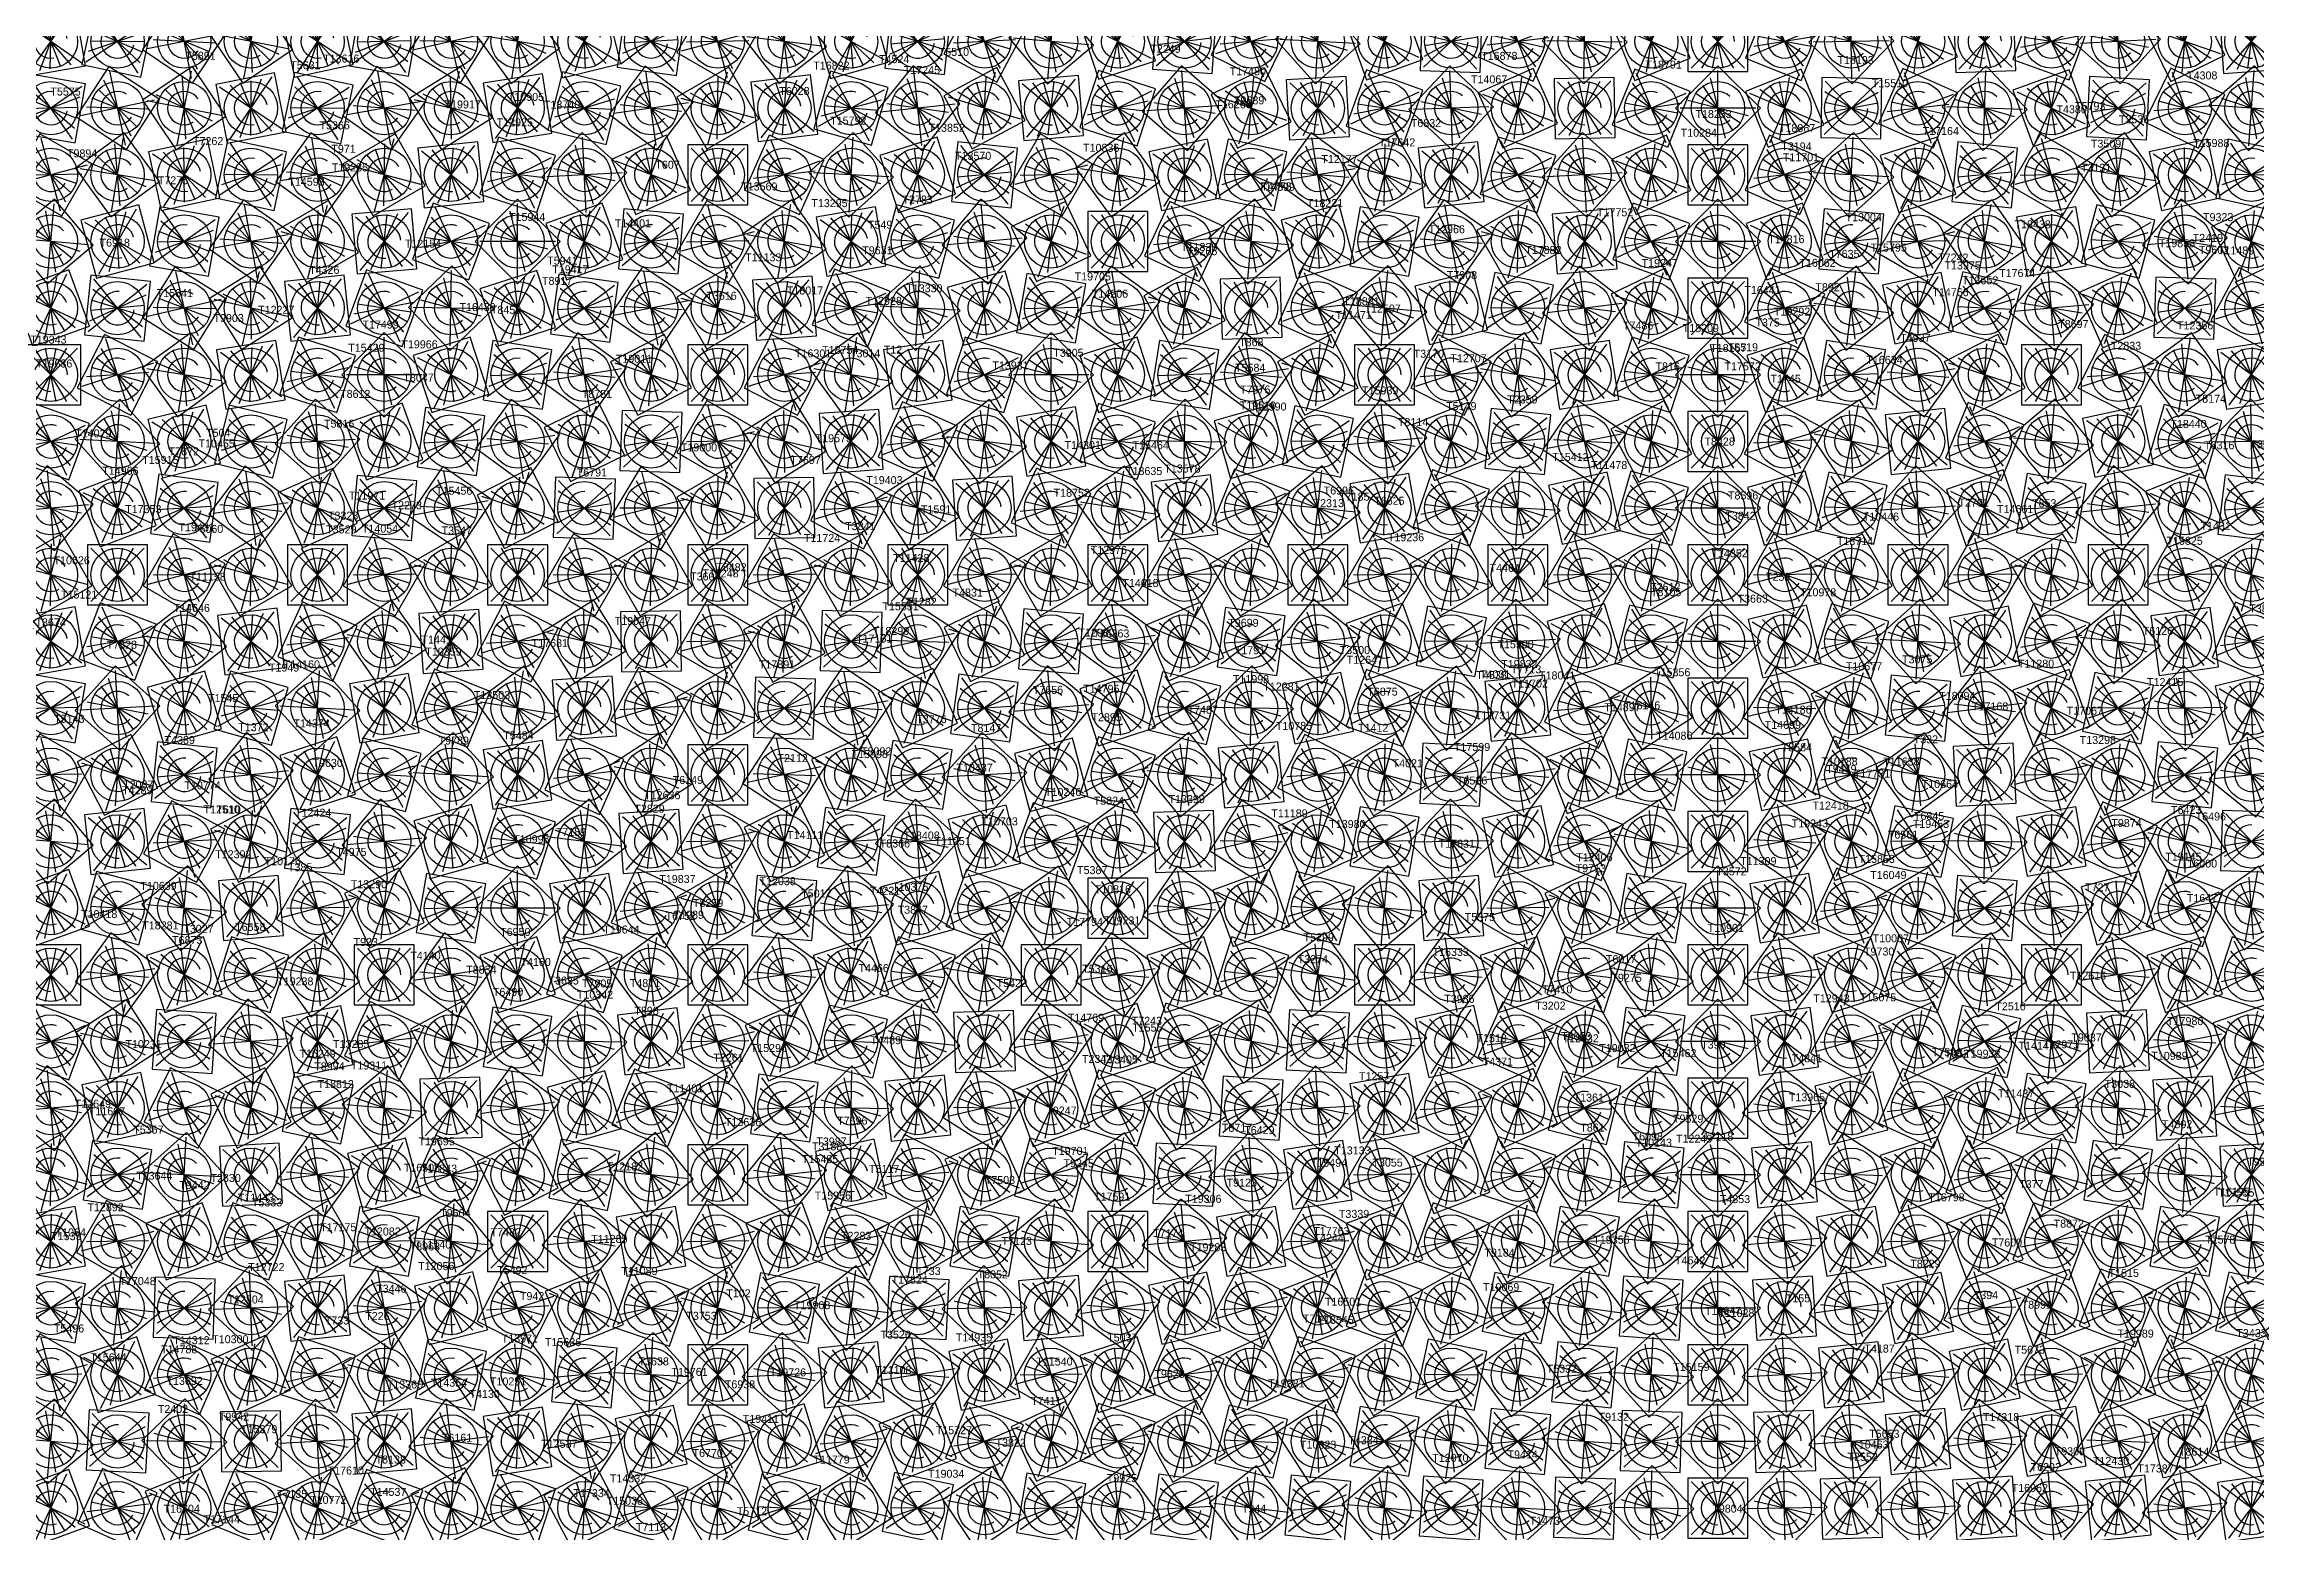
# Model space of a CAD drawing. Header units: metres. Extents: x -45 to 15052, y -45 to 15012.
# Drawn here: x 1990 to 5307, y 4564 to 6796 of the extents above; entities that cross this region are included whole.
import ezdxf

# ---------------------------------------------------------------- set-up
doc = ezdxf.new("R2010")
doc.units = ezdxf.units.M
for name, color, linetype in [('L0', 1, 'Continuous'), ('L1', 2, 'Continuous'), ('L10', 4, 'Continuous'), ('L11', 5, 'Continuous'), ('L2', 3, 'Continuous'), ('L3', 4, 'Continuous'), ('L4', 5, 'Continuous'), ('L5', 6, 'Continuous'), ('L6', 7, 'Continuous'), ('L7', 1, 'Continuous'), ('L8', 2, 'Continuous'), ('L9', 3, 'Continuous')]:
    doc.layers.add(name, color=color, linetype=linetype)

# ---------------------------------------------------------------- blocks, each defined once
blk = doc.blocks.new('CELL')
for p, q in [((-40, -40), (40, 40)), ((40, -40), (-40, 40)), ((-24, -40), (24, 40)), ((24, -40), (-24, 40)), ((-8, -40), (8, 40)), ((8, -40), (-8, 40))]:
    blk.add_line(p, q)
blk.add_lwpolyline([(-45, -45), (45, -45), (45, 45), (-45, 45)], close=True)
blk.add_circle((0, 0), 40)
blk.add_arc((0, 0), 25, 0, 270)

msp = doc.modelspace()

# ---------------------------------------------------------------- block references
at = {"layer": 'L0'}
for p, rotation in [((2800, 6800), 14), ((4000, 6800), 20), ((5200, 6800), 26), ((2900, 6700), 53), ((4100, 6700), 47), ((5300, 6700), 41), ((4200, 6600), 72), ((3100, 6500), 35), ((4300, 6500), 5), ((2000, 6400), 20), ((3200, 6400), 68), ((4400, 6400), 26), ((2100, 6300), 63), ((3300, 6300), 9), ((4500, 6300), 45), ((2200, 6200), 14), ((3400, 6200), 38), ((4600, 6200), 62), ((2300, 6100), 53), ((3500, 6100), 65), ((4700, 6100), 77.00000000000001), ((2500, 5900), 35), ((3700, 5900), 23), ((4900, 5900), 11), ((2600, 5800), 68), ((3800, 5800), 43.99999999999999), ((5000, 5800), 20), ((2700, 5700), 9), ((3900, 5700), 63), ((5100, 5700), 27), ((2800, 5600), 38), ((4000, 5600), 80), ((5200, 5600), 32), ((2900, 5500), 65), ((4100, 5500), 5), ((5300, 5500), 35), ((4200, 5400), 18), ((3100, 5300), 23), ((4300, 5300), 29), ((2000, 5200), 50), ((3200, 5200), 43.99999999999999), ((4400, 5200), 38), ((2100, 5100), 81), ((3300, 5100), 63), ((4500, 5100), 45), ((2200, 5000), 20), ((3400, 5000), 80), ((4600, 5000), 50), ((2300, 4900), 47), ((3500, 4900), 5), ((4700, 4900), 53), ((2400, 4800), 72), ((3600, 4800), 18), ((4800, 4800), 54), ((2500, 4700), 5), ((3700, 4700), 29), ((4900, 4700), 53), ((2600, 4600), 26), ((3800, 4600), 38), ((5000, 4600), 50)]:
    msp.add_blockref('CELL', p, dxfattribs=dict(at, rotation=rotation))
for p in [(3000, 6600), (2400, 6000), (3600, 6000), (4800, 6000), (3000, 5400)]:
    msp.add_blockref('CELL', p, dxfattribs=at)
at = {"layer": 'L1'}
for p, rotation in [((2900, 6800), 82), ((4100, 6800), 87.99999999999999), ((5300, 6800), 4), ((3000, 6700), 30), ((4200, 6700), 24), ((3100, 6600), 66), ((4300, 6600), 48), ((2000, 6500), 40), ((3200, 6500), 10), ((4400, 6500), 70), ((2100, 6400), 84), ((3300, 6400), 42), ((2200, 6300), 36), ((3400, 6300), 72), ((4600, 6300), 18), ((2300, 6200), 76), ((3500, 6200), 10), ((4700, 6200), 34), ((2400, 6100), 24), ((3600, 6100), 36), ((4800, 6100), 48), ((2500, 6000), 59.99999999999999), ((3700, 6000), 59.99999999999999), ((4900, 6000), 59.99999999999999), ((2600, 5900), 4), ((3800, 5900), 82), ((5000, 5900), 70), ((2700, 5800), 36), ((3900, 5800), 12), ((5100, 5800), 78), ((2800, 5700), 66), ((4000, 5700), 30), ((5200, 5700), 84), ((2900, 5600), 4), ((4100, 5600), 46), ((5300, 5600), 87.99999999999999), ((3000, 5500), 30), ((4200, 5500), 59.99999999999999), ((3100, 5400), 54), ((4300, 5400), 72), ((2000, 5300), 70), ((3200, 5300), 76), ((4400, 5300), 82), ((2100, 5200), 12), ((3300, 5200), 6), ((2200, 5100), 42), ((3400, 5100), 24), ((4600, 5100), 6), ((2300, 5000), 70), ((3500, 5000), 40), ((4700, 5000), 10), ((2400, 4900), 6), ((3600, 4900), 54), ((4800, 4900), 12), ((2500, 4800), 30), ((3700, 4800), 66), ((4900, 4800), 12), ((2600, 4700), 52.00000000000001), ((3800, 4700), 76), ((5000, 4700), 10), ((2700, 4600), 72), ((3900, 4600), 84), ((5100, 4600), 6)]:
    msp.add_blockref('CELL', p, dxfattribs=dict(at, rotation=rotation))
for p in [(4500, 6400), (4500, 5200)]:
    msp.add_blockref('CELL', p, dxfattribs=at)
at = {"layer": 'L10'}
for p, rotation in [((2600, 6800), 58), ((3800, 6800), 64), ((5000, 6800), 70), ((2700, 6700), 9), ((3900, 6700), 3), ((5100, 6700), 87), ((2800, 6600), 48), ((4000, 6600), 30), ((5200, 6600), 12), ((2900, 6500), 85), ((4100, 6500), 55), ((5300, 6500), 25), ((3000, 6400), 30), ((4200, 6400), 78), ((3100, 6300), 63), ((4300, 6300), 9), ((2000, 6200), 70), ((3200, 6200), 4), ((4400, 6200), 28), ((2100, 6100), 21), ((3300, 6100), 33), ((4500, 6100), 45), ((2200, 6000), 59.99999999999999), ((3400, 6000), 59.99999999999999), ((4600, 6000), 59.99999999999999), ((2300, 5900), 7), ((3500, 5900), 85), ((4700, 5900), 73), ((2400, 5800), 42), ((3600, 5800), 18), ((4800, 5800), 84), ((2500, 5700), 75.00000000000001), ((3700, 5700), 39), ((4900, 5700), 3), ((2600, 5600), 16), ((3800, 5600), 58), ((5000, 5600), 10), ((2700, 5500), 45), ((3900, 5500), 75.00000000000001), ((5100, 5500), 15), ((2800, 5400), 72), ((5200, 5400), 18), ((2900, 5300), 7), ((4100, 5300), 13), ((5300, 5300), 19), ((3000, 5200), 30), ((4200, 5200), 24), ((3100, 5100), 51), ((4300, 5100), 33), ((2000, 5000), 10), ((3200, 5000), 70), ((4400, 5000), 40), ((2100, 4900), 39), ((3300, 4900), 87), ((4500, 4900), 45), ((2200, 4800), 66), ((3400, 4800), 12), ((4600, 4800), 48), ((2300, 4700), 1), ((3500, 4700), 25), ((4700, 4700), 49), ((2400, 4600), 24), ((3600, 4600), 36), ((4800, 4600), 48)]:
    msp.add_blockref('CELL', p, dxfattribs=dict(at, rotation=rotation))
msp.add_blockref('CELL', (4000, 5400), dxfattribs=at)
at = {"layer": 'L11'}
for p, rotation in [((2700, 6800), 36), ((3900, 6800), 42), ((5100, 6800), 48), ((2800, 6700), 76), ((4000, 6700), 70), ((5200, 6700), 64), ((2900, 6600), 24), ((4100, 6600), 6), ((5300, 6600), 78), ((3000, 6500), 59.99999999999999), ((4200, 6500), 30), ((3100, 6400), 4), ((4300, 6400), 52.00000000000001), ((3200, 6300), 36), ((4400, 6300), 72), ((2100, 6200), 42), ((3300, 6200), 66), ((2200, 6100), 82), ((3400, 6100), 4), ((4600, 6100), 16), ((2300, 6000), 30), ((3500, 6000), 30), ((4700, 6000), 30), ((2400, 5900), 66), ((3600, 5900), 54), ((4800, 5900), 42), ((2500, 5800), 10), ((3700, 5800), 76), ((4900, 5800), 52.00000000000001), ((2600, 5700), 42), ((3800, 5700), 6), ((5000, 5700), 59.99999999999999), ((2700, 5600), 72), ((3900, 5600), 24), ((5100, 5600), 66), ((2800, 5500), 10), ((4000, 5500), 40), ((5200, 5500), 70), ((2900, 5400), 36), ((4100, 5400), 54), ((5300, 5400), 72), ((3000, 5300), 59.99999999999999), ((4200, 5300), 66), ((3100, 5200), 82), ((4300, 5200), 76), ((2000, 5100), 30), ((3200, 5100), 12), ((4400, 5100), 84), ((2100, 5000), 59.99999999999999), ((3300, 5000), 30), ((2200, 4900), 87.99999999999999), ((3400, 4900), 46), ((4600, 4900), 4), ((2300, 4800), 24), ((3500, 4800), 59.99999999999999), ((4700, 4800), 6), ((2400, 4700), 48), ((3600, 4700), 72), ((4800, 4700), 6), ((2500, 4600), 70), ((3700, 4600), 82), ((4900, 4600), 4)]:
    msp.add_blockref('CELL', p, dxfattribs=dict(at, rotation=rotation))
for p in [(2000, 6300), (4500, 6200), (4500, 5000)]:
    msp.add_blockref('CELL', p, dxfattribs=at)
at = {"layer": 'L2'}
for p, rotation in [((3000, 6800), 59.99999999999999), ((4200, 6800), 66), ((3100, 6700), 7), ((4300, 6700), 1), ((2000, 6600), 59.99999999999999), ((3200, 6600), 42), ((4400, 6600), 24), ((2100, 6500), 15), ((3300, 6500), 75.00000000000001), ((4500, 6500), 45), ((2200, 6400), 58), ((3400, 6400), 16), ((4600, 6400), 64), ((2300, 6300), 9), ((3500, 6300), 45), ((4700, 6300), 81), ((2400, 6200), 48), ((3600, 6200), 72), ((4800, 6200), 6), ((2500, 6100), 85), ((3700, 6100), 7), ((4900, 6100), 19), ((2600, 6000), 30), ((3800, 6000), 30), ((5000, 6000), 30), ((2700, 5900), 63), ((3900, 5900), 51), ((5100, 5900), 39), ((2800, 5800), 4), ((4000, 5800), 70), ((5200, 5800), 46), ((2900, 5700), 33), ((4100, 5700), 87), ((5300, 5700), 51), ((3000, 5600), 59.99999999999999), ((4200, 5600), 12), ((3100, 5500), 85), ((4300, 5500), 25), ((3200, 5400), 18), ((4400, 5400), 36), ((2100, 5300), 33), ((3300, 5300), 39), ((4500, 5300), 45), ((2200, 5200), 64), ((3400, 5200), 58), ((4600, 5200), 52.00000000000001), ((2300, 5100), 3), ((3500, 5100), 75.00000000000001), ((4700, 5100), 57.00000000000001), ((2400, 5000), 30), ((4800, 5000), 59.99999999999999), ((2500, 4900), 55), ((3700, 4900), 13), ((4900, 4900), 61), ((2600, 4800), 78), ((3800, 4800), 24), ((5000, 4800), 59.99999999999999), ((2700, 4700), 9), ((3900, 4700), 33), ((5100, 4700), 57.00000000000001), ((2800, 4600), 28), ((4000, 4600), 40), ((5200, 4600), 52.00000000000001)]:
    msp.add_blockref('CELL', p, dxfattribs=dict(at, rotation=rotation))
for p in [(2000, 5400), (3600, 5000)]:
    msp.add_blockref('CELL', p, dxfattribs=at)
at = {"layer": 'L3'}
for p, rotation in [((3100, 6800), 38), ((4300, 6800), 43.99999999999999), ((2000, 6700), 80), ((3200, 6700), 74), ((4400, 6700), 68), ((2100, 6600), 36), ((3300, 6600), 18), ((2200, 6500), 80), ((3400, 6500), 50), ((4600, 6500), 20), ((2300, 6400), 32), ((3500, 6400), 80), ((4700, 6400), 38), ((2400, 6300), 72), ((3600, 6300), 18), ((4800, 6300), 54), ((2500, 6200), 20), ((3700, 6200), 43.99999999999999), ((4900, 6200), 68), ((2600, 6100), 56), ((3800, 6100), 68), ((5000, 6100), 80), ((2800, 5900), 32), ((4000, 5900), 20), ((5200, 5900), 8), ((2900, 5800), 62), ((4100, 5800), 38), ((5300, 5800), 14), ((4200, 5700), 54), ((3100, 5600), 26), ((4300, 5600), 68), ((2000, 5500), 20), ((3200, 5500), 50), ((4400, 5500), 80), ((2100, 5400), 54), ((3300, 5400), 72), ((2200, 5300), 86.00000000000001), ((3400, 5300), 2), ((4600, 5300), 8), ((2300, 5200), 26), ((3500, 5200), 20), ((4700, 5200), 14), ((2400, 5100), 54), ((3600, 5100), 36), ((4800, 5100), 18), ((2500, 5000), 80), ((3700, 5000), 50), ((4900, 5000), 20), ((2600, 4900), 14), ((3800, 4900), 62), ((5000, 4900), 20), ((2700, 4800), 36), ((3900, 4800), 72), ((5100, 4800), 18), ((2800, 4700), 56), ((4000, 4700), 80), ((5200, 4700), 14), ((2900, 4600), 74), ((4100, 4600), 86.00000000000001), ((5300, 4600), 8)]:
    msp.add_blockref('CELL', p, dxfattribs=dict(at, rotation=rotation))
for p in [(4500, 6600), (2700, 6000), (3900, 6000), (5100, 6000), (3000, 5700), (4500, 5400)]:
    msp.add_blockref('CELL', p, dxfattribs=at)
at = {"layer": 'L4'}
for p, rotation in [((2000, 6800), 10), ((3200, 6800), 16), ((4400, 6800), 22), ((2100, 6700), 57.00000000000001), ((3300, 6700), 51), ((4500, 6700), 45), ((2200, 6600), 12), ((3400, 6600), 84), ((4600, 6600), 66), ((2300, 6500), 55), ((3500, 6500), 25), ((4700, 6500), 85), ((2400, 6400), 6), ((3600, 6400), 54), ((4800, 6400), 12), ((2500, 6300), 45), ((3700, 6300), 81), ((4900, 6300), 27), ((2600, 6200), 82), ((3800, 6200), 16), ((5000, 6200), 40), ((2700, 6100), 27), ((3900, 6100), 39), ((5100, 6100), 51), ((2800, 6000), 59.99999999999999), ((4000, 6000), 59.99999999999999), ((5200, 6000), 59.99999999999999), ((2900, 5900), 1), ((4100, 5900), 79), ((5300, 5900), 67.00000000000001), ((3000, 5800), 30), ((4200, 5800), 6), ((3100, 5700), 57.00000000000001), ((4300, 5700), 21), ((2000, 5600), 40), ((3200, 5600), 82), ((4400, 5600), 34), ((2100, 5500), 75.00000000000001), ((3300, 5500), 15), ((4500, 5500), 45), ((2200, 5400), 18), ((3400, 5400), 36), ((4600, 5400), 54), ((2300, 5300), 49), ((3500, 5300), 55), ((4700, 5300), 61), ((2400, 5200), 78), ((3600, 5200), 72), ((4800, 5200), 66), ((2500, 5100), 15), ((3700, 5100), 87), ((4900, 5100), 68.99999999999999), ((2600, 5000), 40), ((3800, 5000), 10), ((5000, 5000), 70), ((2700, 4900), 63), ((3900, 4900), 21), ((5100, 4900), 68.99999999999999), ((2800, 4800), 84), ((4000, 4800), 30), ((5200, 4800), 66), ((2900, 4700), 13), ((4100, 4700), 37), ((5300, 4700), 61), ((3000, 4600), 30), ((4200, 4600), 42)]:
    msp.add_blockref('CELL', p, dxfattribs=dict(at, rotation=rotation))
at = {"layer": 'L5'}
for p, rotation in [((2100, 6800), 78), ((3300, 6800), 84), ((2200, 6700), 34), ((3400, 6700), 28), ((4600, 6700), 22), ((2300, 6600), 78), ((3500, 6600), 59.99999999999999), ((4700, 6600), 42), ((2400, 6500), 30), ((4800, 6500), 59.99999999999999), ((2500, 6400), 70), ((3700, 6400), 28), ((4900, 6400), 76), ((2600, 6300), 18), ((3800, 6300), 54), ((2700, 6200), 54), ((3900, 6200), 78), ((5100, 6200), 12), ((2800, 6100), 87.99999999999999), ((4000, 6100), 10), ((5200, 6100), 22), ((2900, 6000), 30), ((4100, 6000), 30), ((5300, 6000), 30), ((3000, 5900), 59.99999999999999), ((4200, 5900), 48), ((3100, 5800), 87.99999999999999), ((4300, 5800), 64), ((2000, 5700), 59.99999999999999), ((3200, 5700), 24), ((4400, 5700), 78), ((2100, 5600), 6), ((3300, 5600), 48), ((2200, 5500), 40), ((3400, 5500), 70), ((4600, 5500), 10), ((2300, 5400), 72), ((4700, 5400), 18), ((2400, 5300), 12), ((3600, 5300), 18), ((4800, 5300), 24), ((2500, 5200), 40), ((3700, 5200), 34), ((4900, 5200), 28), ((2600, 5100), 66), ((3800, 5100), 48), ((5000, 5100), 30), ((3900, 5000), 59.99999999999999), ((5100, 5000), 30), ((2800, 4900), 22), ((4000, 4900), 70), ((5200, 4900), 28), ((2900, 4800), 42), ((4100, 4800), 78), ((5300, 4800), 24), ((3000, 4700), 59.99999999999999), ((4200, 4700), 84), ((3100, 4600), 76), ((4300, 4600), 87.99999999999999)]:
    msp.add_blockref('CELL', p, dxfattribs=dict(at, rotation=rotation))
for p in [(4500, 6800), (3600, 6500), (5000, 6300), (4500, 5600), (3500, 5400), (2700, 5000)]:
    msp.add_blockref('CELL', p, dxfattribs=at)
at = {"layer": 'L6'}
for p, rotation in [((2200, 6800), 56), ((3400, 6800), 62), ((4600, 6800), 68), ((2300, 6700), 11), ((3500, 6700), 5), ((4700, 6700), 89), ((2400, 6600), 54), ((3600, 6600), 36), ((4800, 6600), 18), ((2500, 6500), 5), ((3700, 6500), 65), ((4900, 6500), 35), ((2600, 6400), 43.99999999999999), ((3800, 6400), 2), ((5000, 6400), 50), ((2700, 6300), 81), ((3900, 6300), 27), ((5100, 6300), 63), ((2800, 6200), 26), ((4000, 6200), 50), ((5200, 6200), 74), ((2900, 6100), 59.00000000000001), ((4100, 6100), 71), ((5300, 6100), 83.00000000000001), ((3100, 5900), 29), ((4300, 5900), 17), ((2000, 5800), 80), ((3200, 5800), 56), ((4400, 5800), 32), ((2100, 5700), 27), ((3300, 5700), 81), ((4500, 5700), 45), ((2200, 5600), 62), ((3400, 5600), 14), ((4600, 5600), 56), ((2300, 5500), 5), ((3500, 5500), 35), ((4700, 5500), 65), ((2400, 5400), 36), ((3600, 5400), 54), ((4800, 5400), 72), ((2500, 5300), 65), ((3700, 5300), 71), ((4900, 5300), 77.00000000000001), ((2600, 5200), 2), ((3800, 5200), 86.00000000000001), ((5000, 5200), 80), ((2700, 5100), 27), ((3900, 5100), 9), ((5100, 5100), 81), ((2800, 5000), 50), ((4000, 5000), 20), ((5200, 5000), 80), ((2900, 4900), 71), ((4100, 4900), 29), ((5300, 4900), 77.00000000000001), ((4200, 4800), 36), ((3100, 4700), 17), ((4300, 4700), 41), ((2000, 4600), 20), ((3200, 4600), 32), ((4400, 4600), 43.99999999999999)]:
    msp.add_blockref('CELL', p, dxfattribs=dict(at, rotation=rotation))
for p in [(3000, 6000), (4200, 6000), (3000, 4800)]:
    msp.add_blockref('CELL', p, dxfattribs=at)
at = {"layer": 'L7'}
for p, rotation in [((2300, 6800), 34), ((3500, 6800), 40), ((4700, 6800), 46), ((2400, 6700), 78), ((3600, 6700), 72), ((4800, 6700), 66), ((2500, 6600), 30), ((3700, 6600), 12), ((4900, 6600), 84), ((2600, 6500), 70), ((3800, 6500), 40), ((5000, 6500), 10), ((2700, 6400), 18), ((3900, 6400), 66), ((5100, 6400), 24), ((2800, 6300), 54), ((5200, 6300), 36), ((2900, 6200), 87.99999999999999), ((4100, 6200), 22), ((5300, 6200), 46), ((3000, 6100), 30), ((4200, 6100), 42), ((3100, 6000), 59.99999999999999), ((4300, 6000), 59.99999999999999), ((2000, 5900), 10), ((3200, 5900), 87.99999999999999), ((4400, 5900), 76), ((2100, 5800), 48), ((3300, 5800), 24), ((2200, 5700), 84), ((3400, 5700), 48), ((4600, 5700), 12), ((2300, 5600), 28), ((3500, 5600), 70), ((4700, 5600), 22), ((2400, 5500), 59.99999999999999), ((4800, 5500), 30), ((3700, 5400), 18), ((4900, 5400), 36), ((2600, 5300), 28), ((3800, 5300), 34), ((5000, 5300), 40), ((2700, 5200), 54), ((3900, 5200), 48), ((5100, 5200), 42), ((2800, 5100), 78), ((4000, 5100), 59.99999999999999), ((5200, 5100), 42), ((2900, 5000), 10), ((4100, 5000), 70), ((5300, 5000), 40), ((3000, 4900), 30), ((4200, 4900), 78), ((3100, 4800), 48), ((4300, 4800), 84), ((2000, 4700), 40), ((3200, 4700), 64), ((4400, 4700), 87.99999999999999), ((2100, 4600), 66), ((3300, 4600), 78)]:
    msp.add_blockref('CELL', p, dxfattribs=dict(at, rotation=rotation))
for p in [(4000, 6300), (4500, 5800), (3600, 5500), (2500, 5400), (4500, 4600)]:
    msp.add_blockref('CELL', p, dxfattribs=at)
at = {"layer": 'L8'}
for p, rotation in [((2400, 6800), 12), ((3600, 6800), 18), ((4800, 6800), 24), ((2500, 6700), 55), ((3700, 6700), 49), ((4900, 6700), 43.00000000000001), ((2600, 6600), 6), ((3800, 6600), 78), ((5000, 6600), 59.99999999999999), ((2700, 6500), 45), ((3900, 6500), 15), ((5100, 6500), 75.00000000000001), ((2800, 6400), 82), ((4000, 6400), 40), ((5200, 6400), 87.99999999999999), ((2900, 6300), 27), ((4100, 6300), 63), ((5300, 6300), 9), ((3000, 6200), 59.99999999999999), ((4200, 6200), 84), ((3100, 6100), 1), ((4300, 6100), 13), ((2000, 6000), 30), ((3200, 6000), 30), ((4400, 6000), 30), ((2100, 5900), 68.99999999999999), ((3300, 5900), 57.00000000000001), ((4500, 5900), 45), ((2200, 5800), 16), ((3400, 5800), 82), ((4600, 5800), 58), ((2300, 5700), 51), ((3500, 5700), 15), ((4700, 5700), 68.99999999999999), ((2400, 5600), 84), ((3600, 5600), 36), ((4800, 5600), 78), ((2500, 5500), 25), ((3700, 5500), 55), ((4900, 5500), 85), ((2600, 5400), 54), ((3800, 5400), 72), ((2700, 5300), 81), ((3900, 5300), 87), ((5100, 5300), 3), ((2800, 5200), 16), ((4000, 5200), 10), ((5200, 5200), 4), ((2900, 5100), 39), ((4100, 5100), 21), ((5300, 5100), 3), ((3000, 5000), 59.99999999999999), ((4200, 5000), 30), ((3100, 4900), 79), ((4300, 4900), 37), ((2000, 4800), 59.99999999999999), ((3200, 4800), 6), ((4400, 4800), 42), ((2100, 4700), 87), ((3300, 4700), 21), ((4500, 4700), 45), ((2200, 4600), 22), ((3400, 4600), 34), ((4600, 4600), 46)]:
    msp.add_blockref('CELL', p, dxfattribs=dict(at, rotation=rotation))
msp.add_blockref('CELL', (5000, 5400), dxfattribs=at)
at = {"layer": 'L9'}
for p, rotation in [((2500, 6800), 80), ((3700, 6800), 86.00000000000001), ((4900, 6800), 2), ((2600, 6700), 32), ((3800, 6700), 26), ((5000, 6700), 20), ((2700, 6600), 72), ((3900, 6600), 54), ((5100, 6600), 36), ((2800, 6500), 20), ((4000, 6500), 80), ((5200, 6500), 50), ((2900, 6400), 56), ((4100, 6400), 14), ((5300, 6400), 62), ((4200, 6300), 36), ((3100, 6200), 32), ((4300, 6200), 56), ((2000, 6100), 50), ((3200, 6100), 62), ((4400, 6100), 74), ((2200, 5900), 38), ((3400, 5900), 26), ((4600, 5900), 14), ((2300, 5800), 74), ((3500, 5800), 50), ((4700, 5800), 26), ((2400, 5700), 18), ((3600, 5700), 72), ((4800, 5700), 36), ((2500, 5600), 50), ((3700, 5600), 2), ((4900, 5600), 43.99999999999999), ((2600, 5500), 80), ((3800, 5500), 20), ((5000, 5500), 50), ((2700, 5400), 18), ((3900, 5400), 36), ((5100, 5400), 54), ((2800, 5300), 43.99999999999999), ((4000, 5300), 50), ((5200, 5300), 56), ((2900, 5200), 68), ((4100, 5200), 62), ((5300, 5200), 56), ((4200, 5100), 72), ((3100, 5000), 20), ((4300, 5000), 80), ((2000, 4900), 80), ((3200, 4900), 38), ((4400, 4900), 86.00000000000001), ((2100, 4800), 18), ((3300, 4800), 54), ((2200, 4700), 43.99999999999999), ((3400, 4700), 68), ((4600, 4700), 2), ((2300, 4600), 68), ((3500, 4600), 80), ((4700, 4600), 2)]:
    msp.add_blockref('CELL', p, dxfattribs=dict(at, rotation=rotation))
for p in [(3000, 6300), (2100, 6000), (3300, 6000), (4500, 6000), (3000, 5100), (4500, 4800)]:
    msp.add_blockref('CELL', p, dxfattribs=at)

# ---------------------------------------------------------------- texts
at = {"layer": 'L3'}
for s, p in [('T5891', (2201.6, 6772.5)), ('T5631', (2359, 6758.4)), ('T13616', (2408.3, 6768.4)), ('T16822', (3143.3, 6757.9)), ('T4524', (3241.9, 6767.5)), ('T5510', (3331.4, 6778.3)), ('T2249', (3648.7, 6783)), ('T16878', (4144.9, 6772.4)), ('T18791', (4391.4, 6759.4)), ('T18193', (4679.2, 6766.1)), ('T17245', (3279, 6751.2)), ('T17480', (3767.7, 6749.3)), ('T14067', (4129.6, 6737.2)), ('T15510', (4730.7, 6731.4)), ('T4308', (5203.5, 6743.1)), ('T5575', (1999.2, 6718.9)), ('T19917', (2590.3, 6699.6)), ('T10905', (2685.2, 6710.9)), ('T13740', (2739.4, 6699.3)), ('T6028', (3092.3, 6719.7)), ('T16260', (3746.3, 6699.7)), ('T9689', (3774.2, 6705.7)), ('T4380', (5007.6, 6692.3)), ('T5793', (5035.5, 6697)), ('T5366', (2402.8, 6668.3)), ('T12925', (2668.5, 6672.7)), ('T15792', (3168.7, 6675.3)), ('T13852', (3316.2, 6664.6)), ('T6832', (4039.4, 6671.6)), ('T10284', (4444.1, 6657.1)), ('T18253', (4466.2, 6685.2)), ('T18867', (4591.4, 6664.1)), ('T17164', (4806.9, 6659.7)), ('T2536', (5101.2, 6677.3)), ('T9894', (2024.1, 6626.2)), ('T7262', (2213.1, 6644.6)), ('T971', (2420.6, 6633.1)), ('T13570', (3355.8, 6622.5)), ('T10836', (3547.9, 6634.5)), ('T17642', (3991.7, 6642.6)), ('T3194', (4595, 6636.6)), ('T3509', (5059.3, 6640.8)), ('T15988', (5212.6, 6641.7)), ('T19285', (2421.2, 6605.1)), ('T607', (2906.5, 6609.1)), ('T12177', (3905.3, 6617.8)), ('T11701', (4597.2, 6620.3)), ('T3131', (5044.3, 6604.6)), ('T7275', (2160.3, 6585.8)), ('T14593', (2356.1, 6583.6)), ('T13569', (3035.2, 6576.5)), ('T2783', (3277.1, 6556.9)), ('T14899', (3811.2, 6576)), ('T4778', (3815, 6576.6)), ('T15944', (2687, 6530.7)), ('T13295', (3140.4, 6551.5)), ('T18221', (3883.6, 6551.5)), ('T17752', (4318.6, 6537.8)), ('T13004', (4691.4, 6530.4)), ('T9323', (5227.4, 6530.5)), ('T6918', (2073, 6492.2)), ('T12154', (2530.7, 6490.8)), ('T14401', (2845.6, 6521.2)), ('T549', (3225.3, 6519.2)), ('T12966', (4066.1, 6512.3)), ('T14816', (4575.4, 6497.4)), ('T18438', (4944.7, 6519.7)), ('T19858', (5161.1, 6491.3)), ('T2410', (5211.9, 6499.4)), ('T5941', (2744.3, 6465.3)), ('T11133', (3041.1, 6470.2)), ('T9631', (3216.7, 6480.7)), ('T11835', (3694.8, 6485.8)), ('T9205', (3703.8, 6479.4)), ('T17882', (4211, 6481.2)), ('T19247', (4385.5, 6461.7)), ('T16062', (4622.1, 6461.9)), ('T7635', (4666.8, 6475.4)), ('T15795', (4728.8, 6484.8)), ('T7242', (4830.2, 6469.9)), ('T13975', (4839.7, 6458)), ('T9602', (5221.2, 6481.3)), ('T11489', (5249.7, 6480.5)), ('T4326', (2387.2, 6451.4)), ('T8917', (2736.5, 6434.9)), ('T19417', (2751.8, 6452.2)), ('T13330', (3282.7, 6423.8)), ('T19705', (3535.3, 6441.5)), ('T7908', (4093.3, 6443.5)), ('T892', (4646.1, 6425.4)), ('T13652', (4866, 6435.8)), ('T17674', (4921.6, 6446.6)), ('T15641', (2158.6, 6416.5)), ('T12227', (2310.8, 6391.5)), ('T16439', (2612.7, 6395.6)), ('T8459', (2659.8, 6391.5)), ('T3616', (2983, 6412.6)), ('T18017', (3103.7, 6420.5)), ('T12928', (3221.8, 6404.9)), ('T14206', (3561, 6415.7)), ('T18881', (3938.3, 6404.3)), ('T12507', (3969.9, 6393.4)), ('T16441', (4539.6, 6421.2)), ('T19292', (4584, 6388.8)), ('T14766', (4821.5, 6417.9)), ('T9903', (2243.8, 6379.1)), ('T17499', (2467.2, 6369.3)), ('T11471', (3926.4, 6383.6)), ('T7486', (4357.6, 6367.9)), ('T18209', (4447.1, 6364)), ('T375', (4556.2, 6372.5)), ('T8697', (5010.2, 6370.2)), ('T12356', (5188.4, 6368.1)), ('T19343', (1969, 6346.8)), ('T15429', (2445.9, 6334.6)), ('T19966', (2525.6, 6339.7)), ('T16301', (3115.9, 6326.1)), ('T18754', (3156.5, 6331.3)), ('T3014', (3198.4, 6326.1)), ('T12', (3249, 6331.7)), ('T3905', (3503.2, 6327)), ('T868', (3781.9, 6342.7)), ('T3170', (4043.7, 6325.6)), ('T18167', (4488.4, 6334.3)), ('T5519', (4514.6, 6335.4)), ('T4937', (4773.3, 6349.3)), ('T2833', (5089.2, 6337.6)), ('T19636', (1977.7, 6311)), ('T8047', (2528.6, 6289.8)), ('T19011', (2847.2, 6318)), ('T13931', (3411.9, 6308)), ('T5584', (3775.8, 6304.6)), ('T12707', (4098.7, 6318.8)), ('T816', (4406.3, 6306.5)), ('T17572', (4509.8, 6306.7)), ('T16634', (4722.5, 6316.5)), ('T8612', (2433.7, 6265.4)), ('T8751', (2796.1, 6265.3)), ('T7876', (3783.3, 6271.9)), ('T15939', (3966.3, 6270.5)), ('T2359', (4184, 6257)), ('T1745', (4578.7, 6288.2)), ('T8174', (5216.4, 6258.1)), ('T19510', (3782.9, 6248.1)), ('T12990', (3798.6, 6246.4)), ('T8114', (4020, 6223)), ('T5149', (4092.4, 6247)), ('T14029', (2036.5, 6206.1)), ('T10455', (2221.4, 6191)), ('T504', (2232.8, 6207)), ('T5816', (2409.5, 6220.7)), ('T19573', (3146.9, 6198.8)), ('T8428', (4479.7, 6193.9)), ('T18440', (5178.5, 6220.3)), ('T354', (5298.4, 6189.8)), ('T15915', (2137, 6166.4)), ('T7872', (2176.6, 6179)), ('T19000', (2944.7, 6185.1)), ('T7697', (3109, 6166.2)), ('T14301', (3520.2, 6188.7)), ('T15464', (3622.1, 6188.4)), ('T15412', (4251.6, 6170.8)), ('T11478', (4309.6, 6158.7)), ('T6316', (5229, 6188.3)), ('T14966', (2077, 6150)), ('T6791', (2788.5, 6147.5)), ('T19403', (3222.8, 6136)), ('T18635', (3612.3, 6149.6)), ('T13578', (3669.7, 6153.4)), ('T17353', (2111.4, 6092.5)), ('T11971', (2447, 6112.8)), ('T2273', (2511, 6098.3)), ('T15456', (2577.6, 6120.1)), ('T1591', (3304.7, 6092.1)), ('T18752', (3503.7, 6117)), ('T2313', (3893.6, 6101.4)), ('T6996', (3908.7, 6120.4)), ('T7185', (3931.9, 6111.2)), ('T6625', (3984.6, 6105.1)), ('T8596', (4515, 6113)), ('T2701', (4860.8, 6102.3)), ('T14661', (4918.5, 6092.5)), ('T853', (4971.1, 6101.4)), ('T19431', (2191.3, 6065.2)), ('T6060', (2213, 6062.8)), ('T3529', (2412.8, 6062.1)), ('T3323', (2415.5, 6082.8)), ('T14054', (2466.4, 6063.2)), ('T3547', (2585.9, 6060.5)), ('T3841', (3191.1, 6067)), ('T3842', (4511, 6082.5)), ('T10446', (4717.2, 6081.3)), ('T1431', (5223.6, 6067.5)), ('T11724', (3129.2, 6049.2)), ('T12976', (3559.3, 6031.3)), ('T19236', (4005, 6050.3)), ('T14352', (4490.2, 6026.2)), ('T18714', (4678.3, 6044.5)), ('T15825', (5172.6, 6045)), ('T10626', (2004, 6015.7)), ('T11158', (2207.8, 5991.2)), ('T3607', (2958.6, 5991.5)), ('T10248', (2977, 5996.1)), ('T8482', (2997.8, 6005.3)), ('T11428', (3263.1, 6019.2)), ('T4464', (4157.6, 6004.4)), ('T253', (4572, 5991)), ('T15121', (2015.2, 5964.4)), ('T4831', (3352.2, 5967.3)), ('T14618', (3606.8, 5981.7)), ('T2612', (4398.3, 5975.7)), ('T8105', (4399.6, 5967.9)), ('T3663', (4529.4, 5958.2)), ('T10978', (4623, 5967.7)), ('T14646', (2184, 5944.3)), ('T19047', (2845.5, 5924.8)), ('T15551', (3247, 5946.7)), ('T1282', (3283, 5953.5)), ('T3806', (5296.7, 5943.5)), ('T3674', (1976.8, 5922.7)), ('T1441', (2555.8, 5896.8)), ('T17681', (2721, 5891.6)), ('T17161', (3207.5, 5898.4)), ('T18299', (3232.8, 5909.7)), ('T12080', (3540.9, 5907.3)), ('T16363', (3562.9, 5906)), ('T9699', (3765.6, 5921.9)), ('T6126', (5137, 5909.9)), ('T7328', (2083.6, 5889.1)), ('T14160', (2349.1, 5859.6)), ('T10359', (2561.5, 5878.8)), ('T17891', (3061.7, 5859.6)), ('T1791', (3775.4, 5880.8)), ('T3500', (3932.8, 5881.1)), ('T12647', (3943.3, 5866.5)), ('T15500', (4169.3, 5889.7)), ('T19832', (4174.9, 5860.1)), ('T3075', (4776.1, 5867.1)), ('T11280', (4949.8, 5860.7)), ('T1949', (2327, 5854.8)), ('T11998', (3772.5, 5837.5)), ('T12281', (3818.2, 5826.4)), ('T4538', (4137.7, 5843.6)), ('T4031', (4143.1, 5844.7)), ('T7713', (4189.6, 5852.1)), ('T11702', (4190.6, 5830.8)), ('T18041', (4231.7, 5843)), ('T15356', (4404.2, 5847.8)), ('T10677', (4691.8, 5856.8)), ('T12415', (5143.5, 5833.2)), ('T1545', (2235.6, 5809)), ('T13503', (2634.3, 5813.7)), ('T7656', (3472.5, 5821.4)), ('T14796', (3548, 5823)), ('T7487', (3704.6, 5791.7)), ('T6875', (3974.2, 5818.7)), ('T14897', (4329.6, 5795.4)), ('T18146', (4359.1, 5798.2)), ('T18094', (4831.7, 5812.4)), ('T17168', (4881, 5796.6)), ('T5143', (2005, 5778)), ('T1372', (2281, 5765.4)), ('T14374', (2363.7, 5771.1)), ('T3776', (3297.7, 5777.3)), ('T8147', (3379.8, 5764.2)), ('T2895', (3560.5, 5780.3)), ('T10785', (3837, 5767.4)), ('T1412', (3960.3, 5764.5)), ('T11731', (4135.4, 5783.1)), ('T14699', (4570.1, 5768.9)), ('T14186', (4586, 5791.7)), ('T17067', (5023, 5790.2)), ('T4389', (2170.5, 5746.1)), ('T9789', (2581.4, 5745.3)), ('T5484', (2678.4, 5753.2)), ('T8092', (3214.9, 5729.2)), ('T17599', (4104, 5735.7)), ('T14086', (4407.3, 5752.6)), ('T8584', (4595.6, 5735.1)), ('T332', (4793.6, 5747.2)), ('T13298', (5042.5, 5746.2)), ('T9630', (2392.3, 5711.8)), ('T2112', (3089.6, 5719)), ('T15998', (3200.8, 5725)), ('T10437', (3358, 5704.6)), ('T4021', (4012.1, 5711.3)), ('T10188', (4655.1, 5714)), ('T9449', (4662.3, 5702.7)), ('T17731', (4703.9, 5695.9)), ('T11638', (4747.9, 5713.9)), ('T4289', (2106.9, 5670.9)), ('T2037', (2108.3, 5679.4)), ('T10774', (2200.3, 5678.1)), ('T12636', (2889.7, 5663.3)), ('T6149', (2932.5, 5686.2)), ('T10246', (3490.8, 5668.3)), ('T6526', (4108.6, 5685.4)), ('T10664', (4805.5, 5680.1)), ('T12510', (2229, 5642.1)), ('T610', (2248.2, 5641.8)), ('T12424', (2366.1, 5637.1)), ('T2829', (2875, 5643.1)), ('T5824', (3563.8, 5655.1)), ('T13399', (3676.1, 5657.5)), ('T11189', (3830.2, 5636.2)), ('T12418', (4641.7, 5647.8)), ('T6845', (4793.9, 5632.1)), ('T6423', (5179.5, 5641.2)), ('T6496', (5216.4, 5631.5)), ('T10995', (2693.4, 5597.4)), ('T7189', (2757.1, 5608.3)), ('T14111', (3104, 5603.5)), ('T18408', (3278.5, 5602.9)), ('T11251', (3325, 5594.6)), ('T10703', (3395.7, 5624.1)), ('T13980', (3917.1, 5620.1)), ('T19243', (4610.6, 5621)), ('T6561', (4754.8, 5604.2)), ('T19453', (4792.2, 5620.3)), ('T9874', (5089.9, 5621.6)), ('T12392', (2246.4, 5574.8)), ('T10176', (2320.5, 5564.3)), ('T4975', (2427.9, 5578.3)), ('T8366', (3242.9, 5590.9)), ('T17831', (4081.1, 5590.6)), ('T12406', (4287.5, 5570.3)), ('T11309', (4533.3, 5564.6)), ('T15853', (4710.9, 5567.8)), ('T19145', (5170.9, 5571.2)), ('T16000', (5194.1, 5560.8)), ('T10639', (2134.2, 5527.4)), ('T385', (2355.5, 5555.3)), ('T13290', (2449.7, 5529.8)), ('T19837', (2912.4, 5537.6)), ('T12038', (3062.7, 5534.4)), ('T5387', (3538.9, 5551)), ('T9713', (4286.6, 5553.8)), ('T3572', (4497.5, 5549.1)), ('T16049', (4728.3, 5543.7)), ('T8259', (2962.9, 5501.7)), ('T5012', (3125.2, 5516)), ('T4221', (3228.2, 5520)), ('T10376', (3261.5, 5525.8)), ('T10816', (3565.3, 5522.3)), ('T727', (5050.5, 5525.2)), ('T16477', (5203.2, 5509)), ('T10418', (2045.2, 5485)), ('T18281', (2137, 5468)), ('T3027', (2198.5, 5463)), ('T6558', (2276.3, 5465.8)), ('T19644', (2828.4, 5461.9)), ('T6752', (2921.7, 5482.3)), ('T1989', (2933.9, 5484)), ('T3847', (3269.8, 5491.6)), ('T17794', (3523.3, 5473.4)), ('T19231', (3579.5, 5475.5)), ('T5375', (4120.2, 5480.6)), ('T10901', (4484.5, 5464.4)), ('T6873', (2181.7, 5446)), ('T923', (2453.9, 5443.2)), ('T6950', (2673.7, 5458.3)), ('T5299', (3878.6, 5450.2)), ('T16333', (4072, 5428.2)), ('T9730', (4719, 5428.9)), ('T10007', (4732, 5448.7)), ('T4140', (2539, 5422.7)), ('T8834', (2622.8, 5401.7)), ('T4160', (2704.2, 5413.1)), ('T4466', (3211.1, 5404)), ('T5316', (3546.6, 5403.1)), ('T3274', (3869.7, 5417.4)), ('T6017', (4331.9, 5417.5)), ('T19238', (2339.3, 5384)), ('T6490', (2662.9, 5368.3)), ('T3635', (2746.2, 5385.3)), ('T10342', (2788.8, 5364.2)), ('T7905', (2796.4, 5380.9)), ('T4871', (2868.2, 5381.4)), ('T5422', (3418.4, 5381.5)), ('T7410', (4236.2, 5372.1)), ('T9275', (4340.2, 5389.5)), ('T12615', (5027.6, 5392.7)), ('T898', (2875, 5340)), ('T14769', (3525, 5329.6)), ('T3986', (4089.5, 5357.9)), ('T3202', (4226, 5347.7)), ('T12943', (4643, 5358.7)), ('T15075', (4713, 5360.2)), ('T2516', (4916, 5346.6)), ('T4489', (3229.4, 5295.8)), ('T7243', (3620.7, 5324.9)), ('T1555', (3621.5, 5314.8)), ('T1519', (4137.9, 5298.9)), ('T8053', (4264.8, 5301.9)), ('T12632', (4266.9, 5298.6)), ('T9037', (5030, 5300)), ('T17980', (5173.5, 5324.5)), ('T10231', (2111.9, 5290)), ('T16249', (2372.7, 5275.7)), ('T13285', (2423.1, 5290.1)), ('T2261', (2993.4, 5269.7)), ('T15296', (3049.4, 5284.1)), ('T2342', (3546.2, 5267.7)), ('T13405', (3575.7, 5266.9)), ('T4371', (4147.1, 5263.7)), ('T19032', (4322, 5284)), ('T15462', (4413.4, 5276.4)), ('T390', (4474.8, 5289.2)), ('T4841', (4610.6, 5268.7)), ('T7580', (4820.7, 5277.8)), ('T952', (4840, 5275.7)), ('T19932', (4869.2, 5275.7)), ('T14147', (4950.7, 5287.6)), ('T12971', (4987.3, 5289.6)), ('T10989', (5149.9, 5272.4)), ('T8994', (2394.9, 5256.6)), ('T18812', (2399.9, 5230)), ('T19311', (2449.8, 5257.9)), ('T1257', (3961.7, 5241.8)), ('T3038', (5080, 5230.3)), ('T12649', (2035.7, 5200.6)), ('T11401', (2923.9, 5223.6)), ('T1361', (4283.6, 5209.8)), ('T13965', (4606.2, 5210.2)), ('T11437', (4920, 5215.9)), ('T11607', (2057, 5189.1)), ('T5357', (2123.5, 5161.7)), ('T13636', (3010.8, 5173)), ('T7696', (3179.1, 5175.1)), ('T9247', (3492.8, 5190.3)), ('T8717', (3756, 5164.4)), ('T861', (4293.5, 5164.8)), ('T9529', (4432.6, 5178.1)), ('T4802', (5165.8, 5169.8)), ('T19695', (2551.2, 5144.1)), ('T3188', (3141.3, 5136.5)), ('T3987', (3147.9, 5143.9)), ('T19701', (3501.6, 5129.8)), ('T6429', (3789.6, 5160.9)), ('T13133', (3924.6, 5130.5)), ('T6098', (4372, 5151.5)), ('T10143', (4376.6, 5142.3)), ('T12249', (4437.1, 5148.1)), ('T7118', (4477.5, 5151.3)), ('T16508', (2529.2, 5104.6)), ('T17843', (2554.8, 5103.2)), ('T12182', (2833.5, 5106.4)), ('T15485', (3126.4, 5117.5)), ('T5117', (3226.9, 5102.8)), ('T9245', (3518.6, 5111.3)), ('T15494', (3889.4, 5112)), ('T3055', (3981.8, 5112.2)), ('T9397', (5293.5, 5113.5)), ('T13644', (2127.8, 5092.6)), ('T9442', (2192.6, 5078.5)), ('T2830', (2239.3, 5089.2)), ('T15956', (3145.5, 5062.8)), ('T7503', (3400.5, 5086.1)), ('T9123', (3763.2, 5082.2)), ('T377', (4951.6, 5080)), ('T16195', (5243.3, 5068.7)), ('T17555', (5250.1, 5067.2)), ('T12892', (2054.8, 5045.2)), ('T11443', (2280.4, 5059.5)), ('T5333', (2301.4, 5052.5)), ('T9604', (2583.8, 5036.5)), ('T17591', (3564.3, 5061.3)), ('T19306', (3701.1, 5057.9)), ('T3339', (3931.5, 5035.3)), ('T4853', (4502.8, 5057.5)), ('T16798', (4815.5, 5060.2)), ('T1539', (2000.5, 5001.9)), ('T1064', (2007, 5007.5)), ('T17175', (2403.7, 5015.3)), ('T12082', (2470.2, 5008.9)), ('T7482', (2659.4, 5007.8)), ('T11285', (2810.3, 4997.8)), ('T2283', (3184.9, 5002.4)), ('T7174', (3652.9, 5006.3)), ('T17763', (3893.1, 5009.7)), ('T4244', (3893.4, 4999.2)), ('T19356', (4313.1, 4996.6)), ('T8872', (5003.4, 5020.7)), ('T2578', (5230.5, 4996.7)), ('T8963', (2538.1, 4986.4)), ('T11140', (2545.9, 4989.3)), ('T7123', (3425.7, 4994.7)), ('T19283', (3708.3, 4985.3)), ('T9184', (4149.7, 4977.2)), ('T4642', (4435.6, 4965.6)), ('T7600', (4910.6, 4992.4)), ('T17048', (2102.8, 4934.5)), ('T12722', (2295.9, 4955.5)), ('T12056', (2550.7, 4957)), ('T5492', (2669.2, 4950.9)), ('T11089', (2855.3, 4949.5)), ('T17824', (3260.7, 4936.7)), ('T1733', (3288.8, 4949.6)), ('T8052', (3389.7, 4944.5)), ('T8229', (4788.4, 4960.7)), ('T1515', (5085.8, 4946.7)), ('T12804', (2264.8, 4906.9)), ('T3446', (2487.8, 4923.1)), ('T942', (2703.4, 4912)), ('T102', (3012.8, 4916.1)), ('T19908', (3114.4, 4898.3)), ('T16501', (3910.5, 4903.6)), ('T19069', (4147.7, 4925.4)), ('T155', (4601.8, 4908.6)), ('T394', (4883.6, 4913.5)), ('T8991', (4955.4, 4899.1)), ('T5496', (2004.4, 4863.4)), ('T733', (2410.7, 4875.4)), ('T226', (2471.3, 4882)), ('T3753', (2952.9, 4882.4)), ('T7141', (3877.4, 4878.3)), ('T18545', (3899.4, 4876.3)), ('T19947', (4480.5, 4889.8)), ('T11028', (4500.3, 4886.6)), ('T14788', (2165.2, 4832.1)), ('T14312', (2183.6, 4845.8)), ('T10300', (2241.9, 4847.3)), ('T13971', (2676.1, 4848.2)), ('T15636', (2740.9, 4842.9)), ('T3526', (3244.1, 4854.1)), ('T14935', (3357.1, 4849.9)), ('T5037', (3584, 4849.8)), ('T4187', (4719.6, 4833.3)), ('T5673', (4944.9, 4831.5)), ('T19989', (5099.1, 4855.7)), ('T3433', (5277.4, 4856.4)), ('T15644', (2059.1, 4820.2)), ('T3638', (2881.2, 4814)), ('T19761', (2930.5, 4798.3)), ('T19726', (3078.1, 4797.6)), ('T11108', (3236.2, 4801.1)), ('T11540', (3477.8, 4813.8)), ('T5332', (4243, 4803)), ('T15159', (4432.9, 4805.7)), ('T13692', (2173.3, 4784.8)), ('T13360', (2503.7, 4779.3)), ('T14354', (2569.8, 4782)), ('T4130', (2627.7, 4765.1)), ('T10251', (2658.4, 4783.9)), ('T6938', (3010.7, 4779.6)), ('T9626', (3654.8, 4795.1)), ('T19381', (3825.6, 4780.9)), ('T2402', (2160.3, 4742.6)), ('T9942', (2251.8, 4731.2)), ('T7411', (3470, 4754.7)), ('T9132', (4321, 4730.9)), ('T17318', (4897.3, 4730.5)), ('T15379', (2285.2, 4712.3)), ('T6161', (2586.3, 4699.4)), ('T19411', (3037.5, 4727.8)), ('T15727', (3327, 4710.8)), ('T5653', (4726.8, 4705.4)), ('T8138', (2486.9, 4666.8)), ('T12537', (2735.3, 4690.4)), ('T6770', (2962.2, 4676.5)), ('T11779', (3143.5, 4666.8)), ('T3822', (3416.6, 4692.1)), ('T10823', (3873.2, 4689.1)), ('T4334', (3945.7, 4695.8)), ('T12070', (4071.5, 4669.3)), ('T9414', (4184.4, 4674.4)), ('T2552', (4694.2, 4670.9)), ('T10463', (4701.5, 4689.3)), ('T9309', (5004.9, 4679.2)), ('T12430', (5062.3, 4664.7)), ('T8614', (5191.3, 4678.7)), ('T17610', (2415, 4650.3)), ('T14332', (2838.3, 4638.5)), ('T19034', (3315.4, 4645.5)), ('T9925', (3583.4, 4638.9)), ('T6292', (4968.9, 4655.4)), ('T17387', (5129, 4653.4)), ('T7135', (2338.9, 4615.3)), ('T10772', (2388.7, 4606.3)), ('T14537', (2478.7, 4618.3)), ('T17334', (2783.7, 4616.4)), ('T15038', (2833.5, 4605)), ('T16962', (4940.5, 4624.2)), ('T16704', (2169, 4593)), ('T17144', (2229.1, 4577.3)), ('T7113', (2877.2, 4565.4)), ('T5712', (3028.6, 4589.2)), ('T944', (3786, 4593.2)), ('T1473', (4217.6, 4574.9)), ('T9804', (4491.5, 4593.2))]:
    msp.add_text(s, height=12, dxfattribs=at).set_placement(p)

doc.saveas('drawing.dxf')
